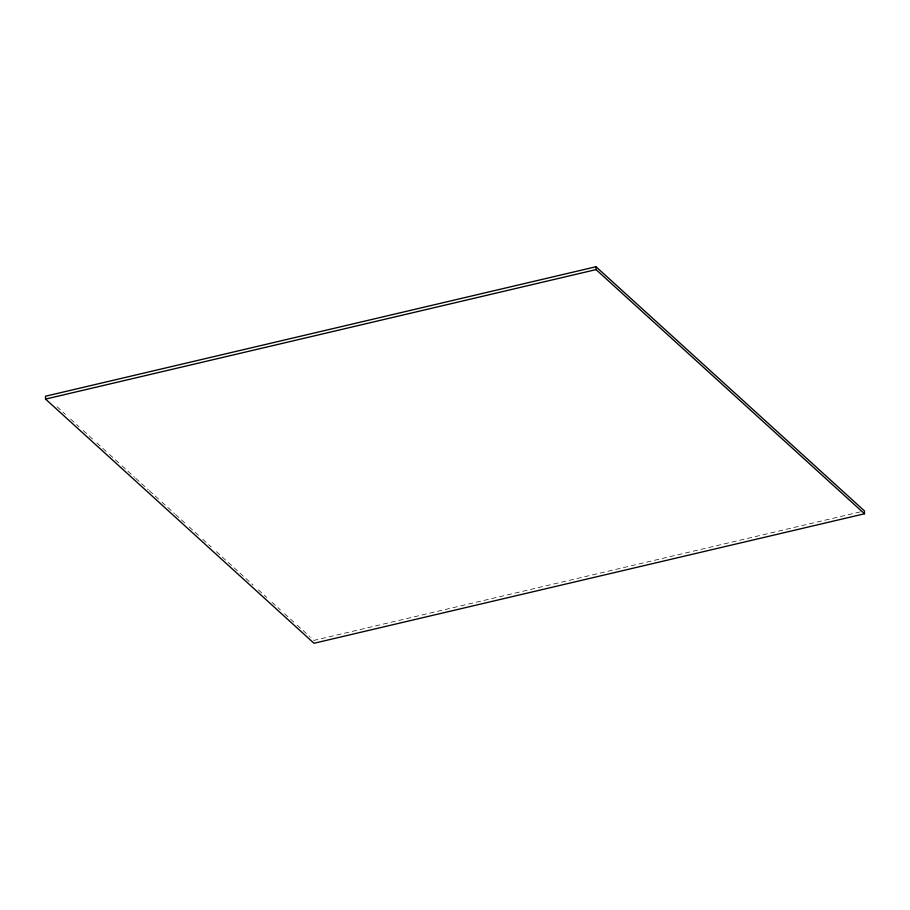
<?xml version="1.0" encoding="UTF-8"?>
<svg xmlns="http://www.w3.org/2000/svg" width="910" height="910" viewBox="0 0 910 910"><rect width="100%" height="100%" fill="white"/><g stroke="black" fill="none" stroke-linecap="round" stroke-linejoin="round"><path stroke-width="0.68" stroke-dasharray="4.55 3.41" d="M860.291 511.886L313.95 640.401L310.799 637.546M57.034 406.724L65.429 414.357M70.661 419.123L79.056 426.756M83.254 430.566L92.683 439.155M96.881 442.965L108.415 453.453M109.462 454.409L120.996 464.908M122.054 465.852L134.635 477.306M135.681 478.262L148.262 489.705M149.308 490.661L160.854 501.148M161.9 502.104L174.481 513.547M175.528 514.503L184.969 523.079M189.166 526.901L198.596 535.49M202.793 539.3L211.188 546.933M216.421 551.699L253.128 585.085M258.372 589.851L266.755 597.483M271.999 602.249L280.394 609.882M284.591 613.693L296.125 624.192M297.172 625.147L309.753 636.59"/><path stroke-width="1.36" d="M595.993 266.732L45.5 396.225L45.557 399.092L314.007 643.268L864.5 513.775L864.443 510.908L595.993 266.732L596.05 269.599L864.5 513.775M45.557 399.092L596.05 269.599"/></g></svg>
